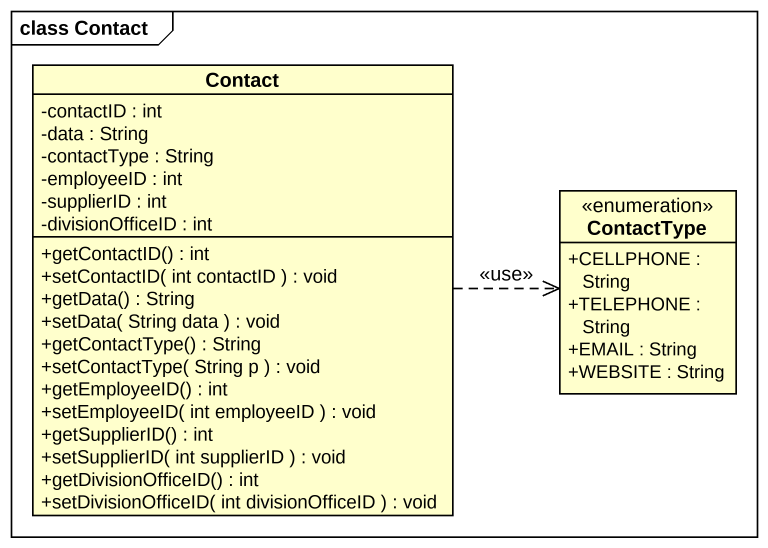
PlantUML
@startuml
mainframe class Contact
hide circle
hide empty members
skinparam classAttributeIconSize 0
class Contact {
  -contactID : int
  -data : String
  -contactType : String
  -employeeID : int
  -supplierID : int
  -divisionOfficeID : int
  +getContactID() : int
  +setContactID( int contactID ) : void
  +getData() : String
  +setData( String data ) : void
  +getContactType() : String
  +setContactType( String p ) : void
  +getEmployeeID() : int
  +setEmployeeID( int employeeID ) : void
  +getSupplierID() : int
  +setSupplierID( int supplierID ) : void
  +getDivisionOfficeID() : int
  +setDivisionOfficeID( int divisionOfficeID ) : void
}
enum ContactType {
  +CELLPHONE : String
  +TELEPHONE : String
  +EMAIL : String
  +WEBSITE : String
}
Contact .right.> ContactType : <<use>>
@enduml
